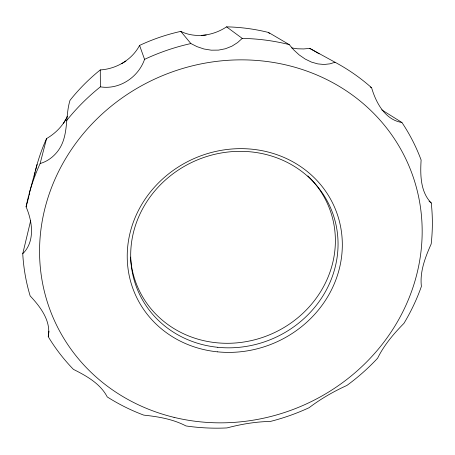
<?xml version="1.0" encoding="UTF-8"?>
<svg xmlns="http://www.w3.org/2000/svg" width="455" height="455" viewBox="0 0 455 455"><rect width="100%" height="100%" fill="white"/><g stroke="black" fill="none" stroke-linecap="round" stroke-linejoin="round"><path stroke-width="0.68" d="M401.907 122.48C385.106 119.898 375.932 102.597 371.604 87.752A207.116 192.607 -23.1 0 0 335.028 62.25L329.926 63.842L324.131 64.479L317.869 63.91L311.493 62.108L305.203 59.065L299.185 54.919L293.793 49.959L289.232 44.601L268.598 32.498A185.879 175.482 -23.1 0 0 226.567 26.856C213.315 35.706 195.405 38.561 180.789 31.384A185.879 175.482 -23.1 0 0 139.577 45.426C132.001 59.821 116.343 68.933 100.276 69.928A185.879 175.482 -23.1 0 0 69.99 100.362C65.156 116.167 68.637 134.02 59.605 148.546C55.095 155.616 48.275 161.229 40.137 163.521A207.116 192.607 -23.1 0 0 26.089 206.849C32.436 221.46 35.302 241.52 22.75 253.731A207.116 192.607 -23.1 0 0 30.155 295.921C40.279 306.698 51.278 321.008 48.253 336.706A207.116 192.607 -23.1 0 0 73.42 369.375C86.365 375.841 100.345 383.611 107.238 396.919A207.116 192.607 -23.1 0 0 143.791 415.131C158.238 416.638 173.019 419.152 186.015 425.954A207.116 192.607 -23.1 0 0 226.971 427.927C241.105 424.197 255.664 421.688 270.304 421.455A207.116 192.607 -23.1 0 0 309.104 407.703C320.769 398.847 333.566 391.493 346.898 385.448A207.116 192.607 -23.1 0 0 377.627 358.193C384.088 345.055 393.723 333.72 403.943 323.351A207.116 192.607 -23.1 0 0 421.398 286.405C419.658 271.68 425.294 257.194 431.181 243.977A207.116 192.607 -23.1 0 0 431.26 202.975C420.306 191.896 420.215 174.595 421.114 160.012A207.116 192.607 -23.1 0 0 401.907 122.48L381.739 109.86M48.253 336.706L48.958 331.155M22.75 253.731L30.65 220.732M40.137 163.521L46.558 138.599C55.47 133.361 63.165 125.739 67.357 116.19M26.089 206.849L28.824 196.651M29.188 195.292L29.734 193.25M29.598 192.209L37.094 164.414M139.577 45.426L144.565 59.355C138.36 77.27 119.403 89.942 100.379 86.848A207.116 192.607 -23.1 0 0 66.367 120.894M289.232 44.601A207.116 192.607 -23.1 0 0 242.231 38.391L237.59 42.588L231.948 46.16L225.475 48.736L218.525 50.113L211.285 50.181L203.999 48.998L197.083 46.677L190.878 43.555L180.789 31.384M335.028 62.25L309.747 48.406L303.633 48.941L297.257 48.782L291.655 47.917M370.376 87.059L371.604 87.752M226.567 26.856L242.231 38.391M429.076 201.201L431.26 202.975M268.598 32.498L269.394 33.642M100.276 69.928L100.379 86.848M63.512 123.322A176.585 166.849 -23.1 0 1 65.725 119.728M121.701 63.683A176.585 166.849 -23.1 0 1 125.91 61.067M201.32 35.507A176.585 166.849 -23.1 0 1 206.217 35.029M144.565 59.355A207.116 192.607 -23.1 0 1 190.878 43.555M34.193 176.29A185.879 175.482 -23.1 0 1 35.069 172.32M35.382 171A185.879 175.482 -23.1 0 1 46.558 138.599M309.747 48.406A185.879 175.482 -23.1 0 1 319.165 53.838M307.842 175.886A103.655 96.062 -23.1 0 1 273.222 333.202A103.655 96.062 -23.1 0 1 130.511 257.075M174.06 417.36A193.42 179.242 -23.1 0 0 417.468 191.703A193.42 179.242 -23.1 0 0 101.061 114.99A193.42 179.242 -23.1 0 0 174.06 417.36M217.797 347.301A104.849 97 -23.1 0 0 331.297 209.596A104.849 97 -23.1 0 0 154.029 191.862A104.849 97 -23.1 0 0 217.797 347.301M217.382 351.829A108.773 100.572 -23.1 0 0 335.386 209.192A108.773 100.572 -23.1 0 0 151.555 190.548A108.773 100.572 -23.1 0 0 217.382 351.829"/></g></svg>
